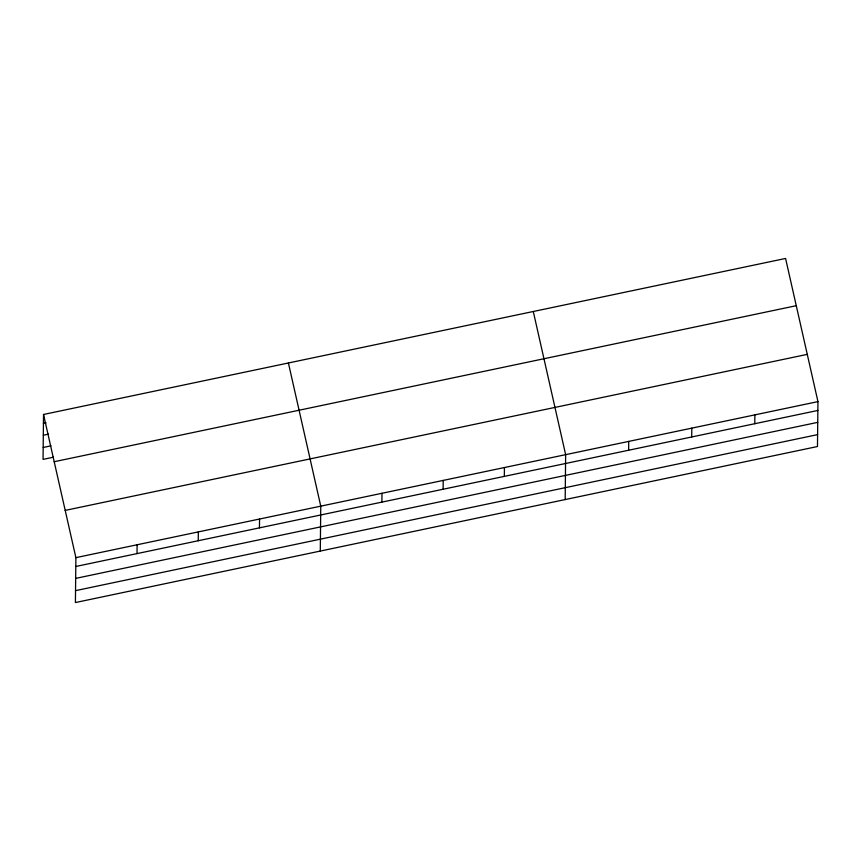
<?xml version="1.0" encoding="UTF-8"?>
<svg xmlns="http://www.w3.org/2000/svg" width="861" height="861" viewBox="0 0 861 861"><rect width="100%" height="100%" fill="white"/><g stroke="black" fill="none" stroke-linecap="round" stroke-linejoin="round"><path stroke-width="1.29" d="M43.524 414.475L75.886 557.648L75.413 602.549L817.476 446.525L817.95 401.613L785.587 258.451L43.524 414.475L43.05 459.387L53.468 457.191M137.017 553.612L137.103 544.776M198.234 540.74L198.331 531.904M259.452 527.868L259.548 519.032M320.292 551.062L320.766 506.16L288.403 362.987M381.897 502.124L381.983 493.278M443.114 489.252L443.211 480.406M504.331 476.381L504.428 467.534M565.182 499.574L565.645 454.662L533.282 311.499M628.627 450.238L628.724 441.402M691.706 436.979L691.803 428.143M754.785 423.72L754.871 414.873M43.427 423.321L46.031 422.773M43.308 435.225L48.517 434.127M43.179 447.483L50.993 445.837M54.2 461.722L796.264 305.698M65.21 510.401L807.274 354.366M75.886 557.648L817.95 401.613M75.79 566.484L817.853 410.449M75.671 578.388L817.735 422.353M75.542 590.646L817.606 434.622"/></g></svg>
